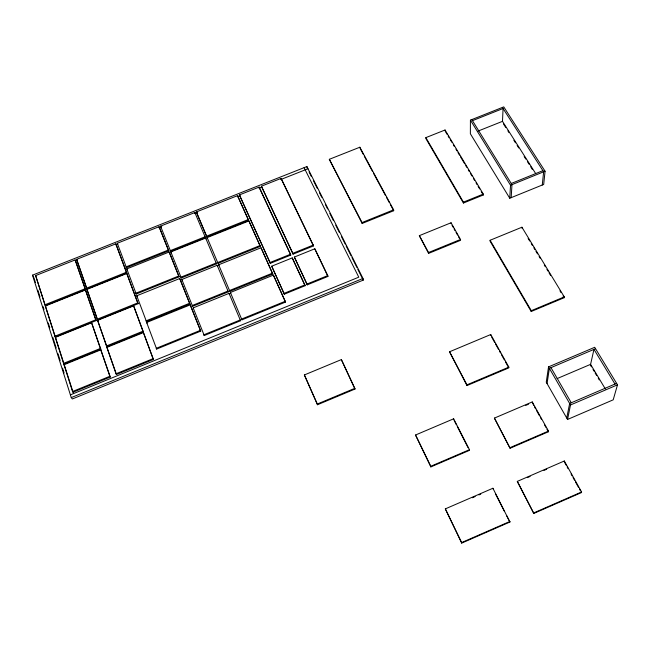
<?xml version="1.0" encoding="UTF-8"?>
<svg xmlns="http://www.w3.org/2000/svg" width="650" height="650" viewBox="0 0 650 650"><rect width="100%" height="100%" fill="white"/><g stroke="black" fill="none" stroke-linecap="round" stroke-linejoin="round"><path stroke-width="0.97" d="M470.421 120.144L470.372 133.778L509.754 198.234L543.684 184.446L545.074 171.234L503.766 106.884L470.421 120.144L510.526 185.234L509.754 198.234M469.454 449.694L469.446 450.352L430.844 466.911L415.537 435.012L453.643 418.803L469.454 449.694L430.788 466.269L430.844 466.911M483.283 194.992L483.299 194.082L445.047 130L425.856 137.629L425.904 138.58L463.434 203.036L483.283 194.992L481.219 191.531M490.1 240.264L490.067 241.142L531.212 311.496L564.143 297.724L564.273 296.896L521.926 227.224L490.1 240.264L531.302 310.684L531.212 311.496M490.709 335.319L490.742 334.531L449.532 351.788L466.976 385.564L508.796 367.892L508.852 367.136L490.742 334.531M535.665 173.534L502.491 121.339L503.067 108.509L472.477 120.664M494.414 418.096L510.079 448.256L548.381 431.779L548.494 431.088L532.244 401.944L494.414 418.096L510.079 448.256M492.887 488.865L492.919 488.247L445.331 508.877L461.671 543.116L509.909 522.015L492.919 488.247M511.176 197.657L511.973 184.649L471.811 119.592M521.852 228.118L521.926 227.224M542.271 185.014L543.636 171.811L502.377 107.437M517.303 481.39L533.804 513.435L581.417 492.594L581.587 491.977L564.322 460.988L517.303 481.39L533.804 513.435M532.244 401.944L533.634 405.308M548.543 366.876L546.26 382.159L567.548 419.461L613.202 399.831L617.5 384.832L594.693 347.303L548.543 366.876L570.513 404.974L567.548 419.461M547.064 383.573L549.372 368.314L595.554 348.717M566.719 417.999L569.652 403.479L616.606 383.362M564.184 461.638L564.322 460.988M461.671 543.116L461.663 542.563L509.966 521.43M533.902 512.842L581.587 491.977M472.387 497.754L475.183 496.535M478.904 494.926L480.773 494.114M527.361 477.62L530.116 476.426M543.928 470.429L546.691 469.235M510.144 447.59L548.494 431.088M570.513 404.974L617.5 384.832M525.704 405.421L528.466 404.235M557.099 378.601L590.582 364.349L605.369 388.993M466.976 385.564L466.976 384.832L508.852 367.136M317.501 404.739L317.289 404.04L354.811 388.334L341.364 359.596L304.371 374.952L317.501 404.739L354.965 389.058L354.811 388.334M531.302 310.684L564.273 296.896M71.256 397.597L362.976 278.452L306.889 166.562L32.5 275.161L71.256 397.597L72.329 398.978L363.252 280.118L362.976 278.452M428.594 253.386L428.545 252.525L460.533 239.46L451.051 222.771L419.339 235.658L428.594 253.386L460.541 240.329L460.533 239.46M284.269 294.198L284.026 293.386L304.85 284.911L292.24 257.912L271.708 266.199L284.269 294.198L305.061 285.732L304.85 284.911M307.206 284.863L306.995 284.042L327.738 275.6L314.803 248.796L294.361 257.051L307.206 284.863L327.917 276.437L327.738 275.6M200.744 331.118L200.387 330.346L156.244 348.319L156.658 349.066L200.744 331.118L190.231 304.858L146.656 322.473L156.658 349.066M285.22 301.291L241.646 319.044L241.946 319.832L285.464 302.088L285.22 301.291L273.39 275.104L230.401 292.5L230.709 293.304M204.263 335.53L240.565 320.734L240.256 319.954L203.913 334.766L204.263 335.53L193.18 307.889L229.028 293.377L240.565 320.734M72.532 391.511L109.826 376.301L110.305 377.016L73.068 392.21L72.532 391.511L64.017 364.748L100.815 349.846L110.305 377.016M116.017 373.774L153.018 358.686L153.441 359.426L116.488 374.498L116.017 373.774L106.925 347.368L143.431 332.581L153.441 359.426M70.395 394.875L358.776 277.176L304.102 167.668M192.595 306.312L228.353 291.842L228.036 291.037L192.229 305.516L192.595 306.312L181.829 279.484L217.165 265.298L228.353 291.842M218.66 264.786L229.873 291.33L272.756 273.975L261.032 247.764L218.66 264.786L218.985 265.614M63.57 363.366L100.344 348.473L100.831 349.213L64.114 364.089L63.57 363.366L55.307 337.382L91.601 322.782L100.831 349.213M106.454 345.995L142.935 331.224L143.366 331.988L106.933 346.743L106.454 345.995L97.622 320.361L133.632 305.874L143.366 331.988M463.434 203.036L463.426 202.134L483.299 194.082M511.249 183.479L542.896 170.657M510.526 185.234L545.074 171.234M362.156 223.446L362.026 222.568L393.599 209.836L359.84 147.225L329.322 159.307L362.156 223.446L393.697 210.73L393.599 209.836M270.286 263.348L270.034 262.511L290.526 254.239L259.171 187.086L239.395 194.911L270.286 263.348L290.761 255.084L290.526 254.239M293.061 254.158L292.833 253.313L313.235 245.082L281.076 178.409L261.389 186.201L293.061 254.158L313.438 245.936L313.235 245.082M189.963 304.054L189.597 303.257L146.055 320.856L146.486 321.628L189.963 304.054L179.733 278.517L136.76 295.774L146.486 321.628M272.504 273.146L229.564 290.517L229.873 291.33M179.107 276.827L178.734 276.006L135.817 293.231L136.248 294.027L179.107 276.827L169.171 251.997L126.791 268.897L136.248 294.027M260.033 245.554L217.709 262.543L218.034 263.372L260.301 246.399L260.033 245.554L248.918 220.943L207.147 237.599L207.48 238.453M181.277 277.981L216.515 263.835L216.19 263.006L180.911 277.168L181.277 277.981L170.828 251.94L205.652 238.054L216.515 263.835M54.933 336.204L95.712 319.8L96.2 320.572L55.477 336.952L54.933 336.204L45.321 306.004L85.475 289.981L96.2 320.572M97.224 319.199L137.694 302.916L138.125 303.704L97.703 319.963L97.224 319.199L86.954 289.388L126.807 273.488L138.125 303.704M478.043 131.089L502.491 121.339M44.931 304.769L85.061 288.762L85.548 289.559L45.476 305.549L44.931 304.769L35.644 275.584L75.156 259.935L85.548 289.559M86.539 288.169L126.36 272.285L126.799 273.098L87.027 288.966L86.539 288.169L76.619 259.358L115.838 243.831L126.799 273.098M168.764 250.868L168.382 250.023L126.051 266.89L126.482 267.711L168.764 250.868L159.088 226.704L117.284 243.254L126.482 267.711M196.324 211.965L206.578 236.169L248.316 219.537L237.526 195.65L196.324 211.965L206.911 237.023L248.592 220.407L248.316 219.537M170.682 251.469L205.441 237.616L205.099 236.762L170.308 250.632L170.682 251.469L160.526 226.135L194.87 212.542L205.441 237.616M75.538 260.804L77.415 260.065M115.822 244.847L117.699 244.107M158.949 227.776L161.777 226.655M194.805 213.574L197.632 212.453M237.258 196.755L240.094 195.642M258.96 188.167L261.796 187.046M280.662 179.571L307.986 168.748M64.017 364.748L64.553 365.479M55.307 337.382L55.851 338.138M45.321 306.004L45.866 306.784M32.5 275.161L33.605 276.762M35.644 275.584L73.507 393.608M106.925 347.368L116.488 374.498M503.539 124.02L505.708 127.441M507.878 130.861L508.966 132.567M513.858 140.262L515.483 142.829M517.116 145.397L518.741 147.964M524.168 156.512L525.801 159.079M527.426 161.639L529.059 164.206M530.684 166.774L532.317 169.333M97.622 320.361L106.933 346.743M86.954 289.388L97.703 319.963M528.117 238.428L529.685 241.004M531.253 243.579L532.301 245.302M533.861 247.877L534.909 249.6M535.949 251.314L537.517 253.898M539.086 256.474L540.126 258.196M544.302 265.07L545.35 266.784M546.918 269.368L547.958 271.082M549.006 272.805L550.566 275.381M559.967 290.851L561.015 292.565M563.103 296.01L564.143 297.724M614.997 384.053L593.97 349.391L590.411 365.121L591.451 366.86M76.619 259.358L87.027 288.966M593.019 369.468L594.067 371.207M595.108 372.954L596.676 375.562M598.244 378.178L599.284 379.917M445.591 131.82L447.135 134.42M448.167 136.151L449.207 137.881M450.239 139.612L451.782 142.204M453.334 144.804L454.366 146.534M455.918 149.126L456.95 150.857M457.982 152.588L459.534 155.188M460.566 156.918L464.693 163.841M465.725 165.571L466.757 167.302M468.309 169.902L469.341 171.632M470.372 173.363L471.924 175.955M473.468 178.555L474.5 180.286M476.052 182.877L477.084 184.608M478.116 186.339L479.668 188.939M425.856 137.629L463.426 202.134M550.972 367.632L571.277 402.781M452.067 225.412L453.066 227.167M454.066 228.922L455.057 230.677M456.056 232.432L457.551 235.064M458.551 236.819L459.55 238.574M534.617 407.079L535.6 408.842M536.583 410.605L539.533 415.894M540.516 417.666L541.499 419.429M544.448 424.718L545.919 427.367M546.902 429.13L548.381 431.779M564.679 462.524L566.15 465.181M567.141 466.952L568.124 468.715M571.082 474.021L572.065 475.792M573.048 477.563L574.527 480.212M575.51 481.983L578.467 487.289M579.451 489.06L580.434 490.823M491.692 337.082L494.618 342.363M495.601 344.118L498.534 349.408M499.509 351.162L500.484 352.926M501.467 354.689L504.4 359.97M505.375 361.733L508.308 367.014M146.656 322.473L147.079 323.253M419.339 235.658L428.545 252.525M136.76 295.774L137.191 296.562M360.457 149.053L363.342 154.416M364.309 156.203L372.499 171.405M373.457 173.192L385.507 195.536M386.466 197.324L389.358 202.686M390.325 204.474L393.697 210.73M126.791 268.897L127.229 269.709M449.532 351.788L466.976 384.832M117.284 243.254L117.731 244.099M329.322 159.307L362.026 222.568M495.641 494.236L504.384 511.257M506.683 515.742L509.909 522.015M454.114 420.379L456.373 424.791M457.275 426.554L468.098 447.712M309.091 171.998L311.35 176.499M313.609 181.009L317.216 188.216M319.475 192.717L321.726 197.226M325.341 204.433L327.6 208.934M329.851 213.444L333.466 220.651M335.717 225.152L339.332 232.367M341.591 236.868L345.199 244.075M346.101 245.879L351.065 255.791M351.967 257.587L356.931 267.499M357.833 269.303L363.252 280.118M415.537 435.012L430.788 466.269M445.331 508.877L461.663 542.563M313.438 245.936L281.076 178.409M327.917 276.437L314.803 248.796M261.389 186.201L292.833 253.313M294.361 257.051L306.995 284.042M354.965 389.058L341.364 359.596M259.854 188.898L290.761 255.084M305.061 285.732L292.24 257.912M193.18 307.889L193.537 308.677M239.395 194.911L270.034 262.511M271.708 266.199L284.026 293.386M181.829 279.484L182.203 280.296M248.592 220.407L237.526 195.65M260.301 246.399L248.918 220.943M272.756 273.975L261.032 247.764M285.464 302.088L273.39 275.104M170.828 251.94L171.21 252.777M160.526 226.135L160.907 226.996M304.371 374.952L317.289 404.04M207.147 237.599L218.034 263.372M230.401 292.5L241.946 319.832M159.088 226.704L168.382 250.023M169.171 251.997L178.734 276.006M179.733 278.517L189.597 303.257M190.231 304.858L200.387 330.346M194.87 212.542L195.211 213.411M205.652 238.054L205.985 238.908M206.578 236.169L206.911 237.023M217.165 265.298L217.482 266.126M229.028 293.377L229.344 294.19M115.838 243.831L126.36 272.285M126.807 273.488L137.694 302.916M133.632 305.874L142.935 331.224M143.431 332.581L153.018 358.686M75.156 259.935L85.061 288.762M85.475 289.981L95.712 319.8M91.601 322.782L100.344 348.473M100.815 349.846L109.826 376.301M33.906 277.729L35.433 282.539M37.871 290.233L40.008 296.969M43.054 306.597L43.972 309.481M48.238 322.952L49.766 327.771M52.812 337.391L56.168 347.977M57.996 353.754L60.133 360.49M62.571 368.184L64.09 372.994M259.171 187.086L259.431 187.98M306.889 166.562L307.287 168.391M359.84 147.225L359.97 148.159M445.047 130L445.071 130.951M453.643 418.803L453.668 419.502M451.051 222.771L451.067 223.657"/></g></svg>
